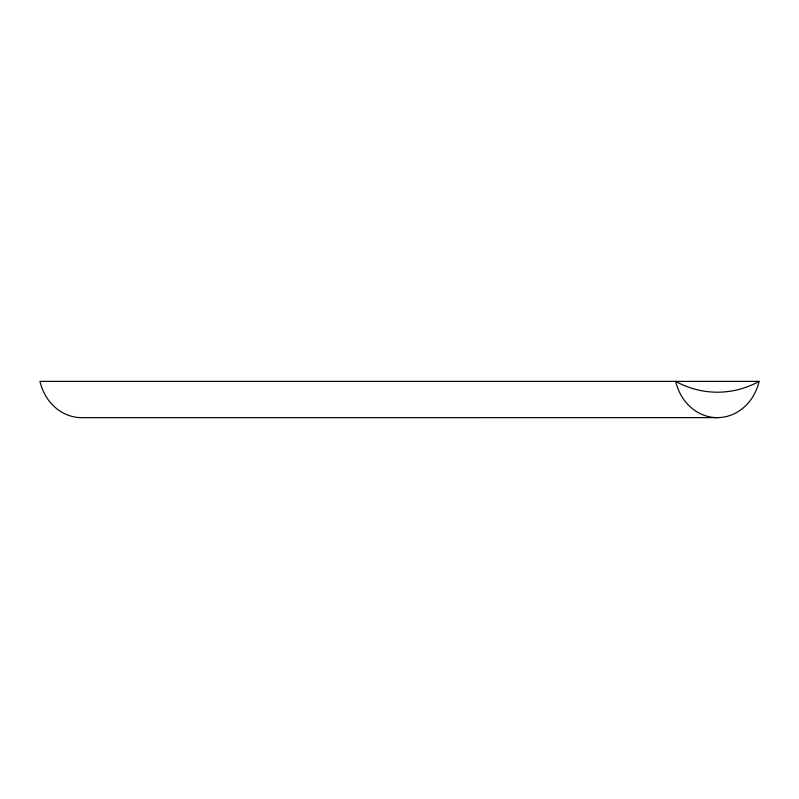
<?xml version="1.0" encoding="UTF-8"?>
<svg xmlns="http://www.w3.org/2000/svg" width="799" height="799" viewBox="0 0 799 799"><rect width="100%" height="100%" fill="white"/><g stroke="black" fill="none" stroke-linecap="round" stroke-linejoin="round"><path stroke-width="1.2" d="M759.05 381.383L39.95 381.383A48.519 43.126 -90 0 0 81.638 417.647L717.362 417.617A48.519 43.126 -90 0 0 759.09 381.393A107.156 95.251 90 0 1 675.674 381.383A48.519 43.126 -90 0 0 717.362 417.647"/></g></svg>
